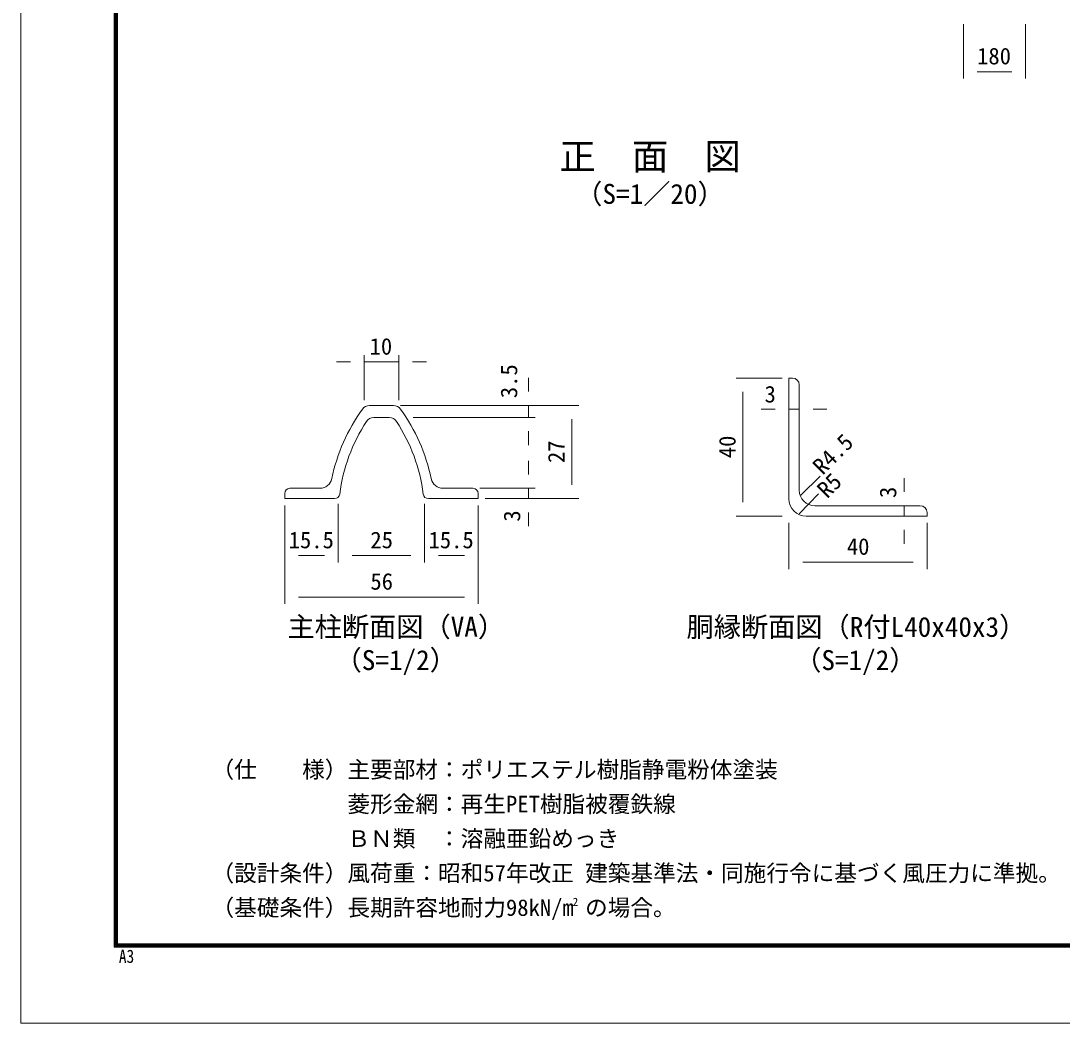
# Model space of a CAD drawing. Units: millimetres, scale not verified, with parts at other scales. Extents: x -4200 to 4200, y -2970 to 2970.
# Drawn here: x -4200 to -1184, y -2970 to -66 of the extents above; entities that cross this region are included whole.
import ezdxf
from ezdxf.enums import TextEntityAlignment as Align

# ---------------------------------------------------------------- set-up
doc = ezdxf.new("R2010")
doc.units = ezdxf.units.MM
doc.header["$LTSCALE"] = 20
doc.layers.add('0-0_D-TTL-TXT', color=7, linetype='Continuous')
for name, color, linetype, lineweight in [('0-1_D-STR1', 1, 'Continuous', 18), ('0-3_D-STR-DIM', 7, 'Continuous', 9), ('0-B_D-TTL', 7, 'Continuous', 9)]:
    doc.layers.add(name, color=color, linetype=linetype, lineweight=lineweight)
doc.styles.add('ＭＳ ゴシック', font='')
doc.styles.get('ＭＳ ゴシック').set_extended_font_data('MS Gothic')

msp = doc.modelspace()

# ---------------------------------------------------------------- linework, layer by layer
at = {"layer": '0-1_D-STR1'}
for p, q in [((-1975.51, -1450.93), (-1975.51, -1100.93)), ((-1965.51, -1100.93), (-1975.51, -1100.93)), ((-1945.51, -1120.93), (-1945.51, -1425.93)), ((-3190.4, -1180.37), (-3120.65, -1180.37)), ((-3178.05, -1215.37), (-3133, -1215.37)), ((-3435.53, -1435.37), (-3435.53, -1450.37)), ((-3333.7, -1420.37), (-3420.53, -1420.37)), ((-2977.35, -1420.37), (-2890.53, -1420.37)), ((-2875.53, -1435.37), (-2875.53, -1450.37)), ((-3291.41, -1450.37), (-3435.53, -1450.37)), ((-3019.64, -1450.37), (-2875.53, -1450.37)), ((-1900.51, -1470.93), (-1595.51, -1470.93))]:
    msp.add_line(p, q, dxfattribs=at)
msp.add_lwpolyline([(-1925.51, -1500.93), (-1575.51, -1500.93), (-1575.51, -1490.93)], dxfattribs=at)
for centre, radius, start, end in [((-1965.51, -1120.93), 20, 0, 90), ((-2780.53, -1500.37), 530, 144.25644, 168.25596), ((-3190.4, -1205.37), 25, 90, 144.25644), ((-3120.65, -1205.37), 25, 35.74356, 90), ((-3530.53, -1500.37), 530, 11.74404, 35.74356), ((-2780.53, -1500.37), 500, 146.81334, 172.74916), ((-3178.05, -1240.37), 25, 90, 146.81334), ((-3133, -1240.37), 25, 33.18666, 90), ((-3530.53, -1500.37), 500, 7.25084, 33.18666), ((-3333.7, -1385.37), 35, 270, 348.25596), ((-2977.35, -1385.37), 35, 191.74404, 270), ((-3420.53, -1435.37), 15, 90, 180), ((-3291.41, -1435.37), 15, 270, 352.74916), ((-3019.64, -1435.37), 15, 187.25084, 270), ((-2890.53, -1435.37), 15, 0, 90), ((-1900.51, -1425.93), 45, 180.00046, 270), ((-1925.51, -1450.93), 50, 180.00043, 270), ((-1595.51, -1490.93), 20, 0, 90)]:
    msp.add_arc(centre, radius, start, end, dxfattribs=at)
at = {"layer": '0-3_D-STR-DIM'}
for p, q in [((-1469.97, -76.08), (-1469.97, -233.4)), ((-1289.97, -76.08), (-1289.97, -233.4)), ((-1429.97, -213.4), (-1329.97, -213.4)), ((-3245.53, -1054.41), (-3285.53, -1054.41)), ((-3205.53, -1165.47), (-3205.53, -1034.41)), ((-3205.53, -1054.41), (-3105.53, -1054.41)), ((-3105.53, -1165.47), (-3105.53, -1034.41)), ((-3065.53, -1054.41), (-3025.53, -1054.41)), ((-2730.02, -1140.37), (-2730.02, -1100.37)), ((-1995.51, -1100.93), (-2128.84, -1100.93)), ((-2108.84, -1140.93), (-2108.84, -1460.93)), ((-3100.65, -1180.37), (-2710.02, -1180.37)), ((-3085.53, -1180.37), (-2584.13, -1180.37)), ((-2730.02, -1180.37), (-2730.02, -1215.37)), ((-2015.51, -1190.88), (-2055.51, -1190.88)), ((-1975.51, -1190.88), (-1945.51, -1190.88)), ((-1905.51, -1190.88), (-1865.51, -1190.88)), ((-3063.68, -1215.37), (-2710.02, -1215.37)), ((-2604.13, -1410.37), (-2604.13, -1220.37)), ((-2730.02, -1255.37), (-2730.02, -1295.37)), ((-2730.02, -1380.37), (-2730.02, -1340.37)), ((-1885.3, -1385.49), (-1941.06, -1440.74)), ((-1642.17, -1430.93), (-1642.17, -1390.93)), ((-2870.53, -1420.37), (-2710.02, -1420.37)), ((-2730.02, -1450.37), (-2730.02, -1420.37)), ((-1889.71, -1436.8), (-1946.1, -1494.4)), ((-3435.53, -1470.37), (-3435.53, -1635.34)), ((-3435.53, -1470.37), (-3435.53, -1755.34)), ((-3280.53, -1465.7), (-3280.53, -1635.34)), ((-3280.53, -1465.7), (-3280.53, -1635.34)), ((-3030.53, -1465.7), (-3030.53, -1635.34)), ((-3030.53, -1465.7), (-3030.53, -1635.34)), ((-2875.53, -1470.37), (-2875.53, -1635.34)), ((-2875.53, -1470.37), (-2875.53, -1755.34)), ((-2855.53, -1450.37), (-2710.02, -1450.37)), ((-2855.53, -1450.37), (-2584.13, -1450.37)), ((-1642.17, -1470.93), (-1642.17, -1500.93)), ((-2730.02, -1490.37), (-2730.02, -1530.37)), ((-1995.51, -1500.93), (-2128.84, -1500.93)), ((-1975.51, -1520.93), (-1975.51, -1654.26)), ((-1575.51, -1520.93), (-1575.51, -1654.26)), ((-1642.17, -1540.93), (-1642.17, -1580.93)), ((-3395.53, -1615.34), (-3320.53, -1615.34)), ((-3240.53, -1615.34), (-3070.53, -1615.34)), ((-2990.53, -1615.34), (-2915.53, -1615.34)), ((-1935.51, -1634.26), (-1615.51, -1634.26)), ((-3395.53, -1735.34), (-2915.53, -1735.34))]:
    msp.add_line(p, q, dxfattribs=at)
at = {"layer": '0-B_D-TTL', "color": 2, "lineweight": 18}
msp.add_lwpolyline([(-4200, 2970), (4200, 2970), (4200, -2970), (-4200, -2970)], close=True, dxfattribs=at)
at = {"layer": '0-B_D-TTL'}
for points in [[(-3930, 2750), (3930, 2750), (3930, -2750), (-3930, -2750)], [(-3927.5, 2747.5), (3927.5, 2747.5), (3927.5, -2747.5), (-3927.5, -2747.5)], [(-3925, 2745), (3925, 2745), (3925, -2745), (-3925, -2745)], [(-3922.5, 2742.5), (3922.5, 2742.5), (3922.5, -2742.5), (-3922.5, -2742.5)], [(-3920, 2740), (3920, 2740), (3920, -2740), (-3920, -2740)]]:
    msp.add_lwpolyline(points, close=True, dxfattribs=at)

# ---------------------------------------------------------------- texts
at = {"layer": '0-0_D-TTL-TXT', "style": 'ＭＳ ゴシック'}
for s, height, p in [('正\u3000面\u3000図', 76.98, (-2639.87, -520.48)), ('（S=1／20）', 57.77, (-2594.39, -613.68)), ('主柱断面図（VA）', 57.77, (-3427.78, -1867.84)), ('胴縁断面図（R付L40x40x3）', 57.77, (-2272.16, -1868.15)), ('（S=1/2）', 57.77, (-3291.33, -1964.33)), ('（S=1/2）', 57.77, (-1960.28, -1964.33)), ('（仕\u3000\u3000様）主要部材：ポリエステル樹脂静電粉体塗装', 48.09, (-3647.74, -2273.6)), ('\u3000\u3000\u3000\u3000\u3000\u3000菱形金網：再生PET樹脂被覆鉄線', 48.09, (-3647.74, -2373.6)), ('\u3000\u3000\u3000\u3000\u3000\u3000ＢＮ類\u3000：溶融亜鉛めっき', 48.09, (-3647.74, -2473.6)), ('（設計条件）風荷重：昭和57年改正 建築基準法・同施行令に基づく風圧力に準拠。', 48.09, (-3647.74, -2573.6)), ('（基礎条件）長期許容地耐力98kN/m の場合。', 48.09, (-3647.74, -2673.6)), ('2', 24.05, (-2602.26, -2637.79))]:
    msp.add_text(s, height=height, dxfattribs=at).set_placement(p, align=Align.BOTTOM_LEFT)
at = {"layer": '0-3_D-STR-DIM', "style": 'ＭＳ ゴシック'}
for s, p in [('180', (-1430.62, -206.65)), ('10', (-3189.93, -1047.66)), ('3', (-2046.19, -1186.14)), ('15.5', (-3424.28, -1608.59)), ('25', (-3187.63, -1608.59)), ('15.5', (-3019.28, -1608.59)), ('40', (-1807.76, -1627.51)), ('56', (-3187.63, -1728.59))]:
    msp.add_text(s, height=48.09, dxfattribs=at).set_placement(p, align=Align.BOTTOM_LEFT)
for s, rotation, p in [('3.5', 90, (-2747.99, -1159.23)), ('R4.5', 45, (-1867.35, -1394.64)), ('27', 90, (-2610.88, -1347.22)), ('40', 90, (-2115.59, -1333.18)), ('R5', 45, (-1854.46, -1462.17)), ('3', 90, (-1650.21, -1448.54)), ('3', 90, (-2739.28, -1516.99))]:
    msp.add_text(s, height=48.09, rotation=rotation, dxfattribs=at).set_placement(p, align=Align.BOTTOM_LEFT)
at = {"layer": '0-B_D-TTL', "style": 'ＭＳ ゴシック', "width": 0.85}
msp.add_text('A3', height=38.42, dxfattribs=at).set_placement((-3916.09, -2806.81), align=Align.BOTTOM_LEFT)

doc.saveas('drawing.dxf')
